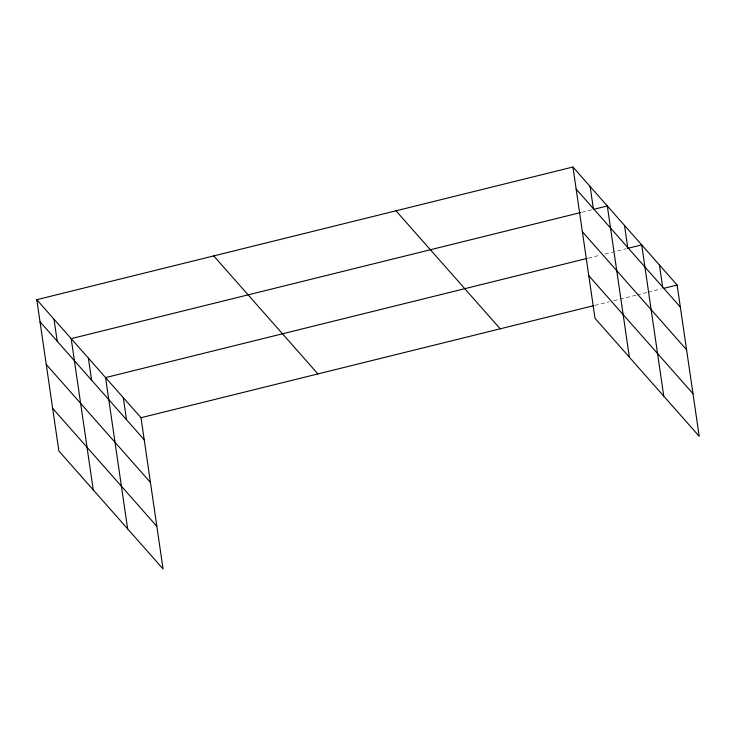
<?xml version="1.0" encoding="UTF-8"?>
<svg xmlns="http://www.w3.org/2000/svg" width="736" height="736" viewBox="0 0 736 736"><rect width="100%" height="100%" fill="white"/><g stroke="black" fill="none" stroke-linecap="round" stroke-linejoin="round"><path stroke-width="0.55" stroke-dasharray="3.68 2.76" d="M581.725 212.29L591.735 209.815M588.294 258.124L600.53 255.088M604.983 253.994L626.124 248.759M594.789 305.403L609.252 301.824M613.704 300.72L635.959 295.219M637.072 294.943L647.091 292.459M648.204 292.183L661.554 288.88"/><path stroke-width="1.1" d="M36.8 299.69L140.999 417.708L163.07 568.983L58.871 450.975L36.8 299.69L572.93 167.017L677.129 285.025L699.2 436.31L595.001 318.292L572.93 167.017M580.612 212.566L71.19 338.643L93.26 489.918M593.961 209.263L607.31 205.96L629.381 357.236M587.181 258.391L105.57 377.586L127.641 528.862M627.238 248.483L641.7 244.904L663.771 396.18M140.999 417.708L593.676 305.679M663.78 288.328L677.129 285.025M576.15 189.097L680.349 307.105M582.369 231.73L686.568 349.747M588.772 275.66L692.981 393.668M396.005 210.8L500.213 328.808M213.725 255.907L317.924 373.925M40.02 321.779L144.228 439.788M46.239 364.412L150.448 482.43M52.652 408.342L156.851 526.35M659.419 264.969L662.639 287.049M624.505 225.428L627.725 247.508M590.125 186.484L593.345 208.564M123.289 397.642L126.509 419.732M88.384 358.11L91.604 380.19M53.995 319.166L57.215 341.246"/></g></svg>
